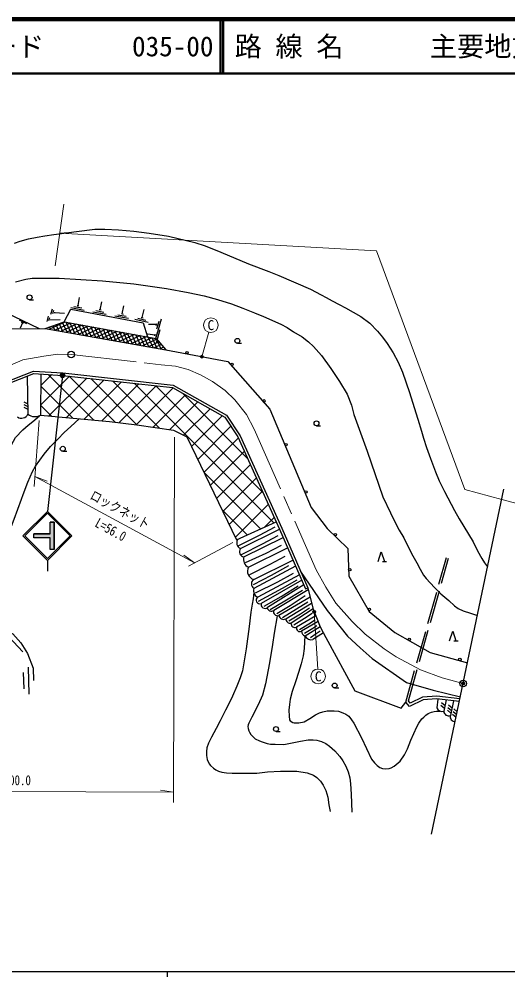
# Model space of a CAD drawing. Units: millimetres at full size, sheet at 1:1000; details may follow other scales. Extents: x 40000 to 680000, y 20000 to 380000.
# Drawn here: x 140782 to 230562, y 204000 to 380000 of the extents above; entities that cross this region are included whole.
import ezdxf
from ezdxf.enums import TextEntityAlignment as Align

# ---------------------------------------------------------------- set-up
doc = ezdxf.new("R2010")
doc.units = ezdxf.units.MM
doc.header["$LTSCALE"] = 1000
doc.header["$PDMODE"] = 32
doc.header["$PDSIZE"] = 500
doc.linetypes.add('CHAIN', pattern=[18.5, 12, -1.5, 3.5, -1.5])
doc.linetypes.add('DASHED', pattern=[7.5, 6, -1.5])
for name, color, linetype, lineweight in [('M-BGD', 7, 'Continuous', 25), ('M-BMK', 2, 'CHAIN', 13), ('M-BMK-OTRS', 5, 'Continuous', 25), ('M-BMK-SRVR', 3, 'Continuous', 25), ('M-STR-HTXT', 7, 'Continuous', 13), ('M-STR-STRC', 7, 'Continuous', 25), ('M-TTL', 2, 'Continuous', 140), ('M-TTL-BAND', 7, 'Continuous', 25), ('M-TTL-LINE', 7, 'Continuous', 50)]:
    doc.layers.add(name, color=color, linetype=linetype, lineweight=lineweight)
doc.layers.add('M-OTRS', color=6, linetype='Continuous')
doc.layers.add('M-TTL-TXT', color=7, linetype='Continuous')
doc.styles.add('ＭＳ ゴシック', font='')
doc.styles.get('ＭＳ ゴシック').set_extended_font_data('MS Gothic')

msp = doc.modelspace()

# ---------------------------------------------------------------- hatches: boundary and pattern name
at = {"layer": 'M-STR-STRC'}
for points in [[(174556, 318088, -1), (174117, 317850, -1)], [(148406, 314326, -1), (149081, 314756, -1)], [(146475, 284666), (146475, 282541), (147225, 282541), (147225, 287541), (146475, 287541), (146475, 285416), (143475, 285416), (143475, 284666)], [(194830, 270898, -1), (195165, 271269, -1)]]:
    msp.add_hatch(color=256, dxfattribs=at).paths.add_polyline_path(points)

# ---------------------------------------------------------------- linework, layer by layer
at = {"layer": 'M-BGD'}
for p, q in [((142692, 328416), (143442, 328416)), ((151425, 327394), (151769, 327330)), ((151597, 327362), (151872, 328837)), ((155678, 326601), (155953, 328076)), ((146835, 326712), (146554, 325753)), ((147067, 326436), (146898, 325860)), ((147290, 326131), (147250, 325997)), ((147270, 326064), (149088, 325973)), ((150258, 327002), (152715, 326543)), ((150804, 327205), (152279, 326930)), ((154339, 326241), (156797, 325782)), ((154886, 326444), (156360, 326169)), ((155506, 326633), (155850, 326569)), ((158937, 325689), (160411, 325414)), ((159557, 325878), (159901, 325814)), ((159729, 325846), (160004, 327321)), ((163388, 325163), (163723, 326625)), ((142166, 324030), (140815, 324682)), ((141399, 324167), (140943, 323221)), ((141557, 324091), (141241, 324243)), ((146128, 325409), (145849, 324449)), ((146360, 325133), (146193, 324557)), ((149152, 324330), (146349, 323023)), ((146584, 324829), (146545, 324694)), ((146565, 324761), (148290, 324785)), ((150220, 324138), (147419, 322833)), ((148826, 322582), (148147, 324039)), ((151287, 323946), (148489, 322642)), ((149578, 322448), (148742, 324241)), ((150330, 322314), (149412, 324284)), ((151083, 322180), (150165, 324148)), ((151835, 322046), (150917, 324013)), ((152587, 321912), (151670, 323878)), ((158390, 325485), (160848, 325027)), ((162035, 324858), (164472, 324299)), ((162589, 325038), (164052, 324703)), ((163217, 325202), (163558, 325124)), ((166019, 323886), (164575, 323907)), ((165969, 323718), (166068, 324053)), ((166094, 323081), (166519, 324520)), ((166240, 322517), (166948, 324914)), ((145818, 323118), (145766, 323229)), ((146570, 322984), (146361, 323431)), ((147322, 322850), (146956, 323634)), ((148074, 322716), (147552, 323836)), ((152354, 323754), (149559, 322451)), ((153421, 323563), (150629, 322261)), ((154488, 323371), (151699, 322070)), ((153339, 321777), (152423, 323742)), ((155555, 323179), (152769, 321879)), ((154091, 321643), (153176, 323607)), ((156622, 322987), (153839, 321688)), ((154843, 321509), (153928, 323471)), ((155595, 321375), (154681, 323336)), ((157690, 322795), (154908, 321498)), ((156348, 321241), (155434, 323200)), ((158757, 322603), (155978, 321307)), ((157100, 321107), (156187, 323065)), ((157852, 320973), (156939, 322930)), ((159824, 322411), (157048, 321116)), ((158604, 320839), (157692, 322794)), ((160891, 322219), (158118, 320926)), ((159356, 320705), (158445, 322659)), ((160108, 320571), (159198, 322523)), ((160860, 320437), (159950, 322388)), ((161612, 320303), (160703, 322252)), ((162365, 320169), (161456, 322117)), ((165769, 321943), (164357, 322089)), ((165720, 321775), (165818, 322111)), ((165849, 321139), (166266, 322580)), ((165998, 320575), (166693, 322977)), ((161958, 322027), (159188, 320735)), ((163025, 321835), (160258, 320544)), ((164093, 321643), (161328, 320353)), ((163117, 320034), (162209, 321982)), ((165160, 321451), (162398, 320163)), ((163869, 319900), (162961, 321846)), ((166055, 321178), (163468, 319972)), ((164621, 319766), (163714, 321711)), ((165373, 319632), (164467, 321575)), ((166475, 320685), (164537, 319781)), ((166125, 319498), (165220, 321440)), ((166877, 319364), (166003, 321238)), ((180874, 320426), (181624, 320426)), ((166896, 320191), (165607, 319591)), ((167316, 319698), (166677, 319400)), ((167629, 319230), (167526, 319452)), ((142266, 314387), (142402, 307395)), ((144777, 314791), (144693, 307211)), ((150023, 314399), (144714, 309090)), ((146755, 314667), (144754, 312665)), ((154515, 306318), (146127, 314706)), ((153204, 314045), (146231, 307071)), ((156386, 313691), (149472, 306777)), ((158433, 305936), (149964, 314405)), ((159568, 313337), (152712, 306482)), ((162431, 305473), (153941, 313963)), ((166580, 304860), (157919, 313521)), ((150626, 306672), (144752, 312545)), ((162749, 312983), (155953, 306187)), ((165931, 312630), (159154, 305852)), ((187568, 287408), (161897, 313078)), ((169066, 312229), (162323, 305486)), ((185646, 292865), (165875, 312636)), ((171328, 310956), (165406, 305034)), ((182757, 299289), (170785, 311261)), ((141615, 309699), (142364, 309320)), ((141624, 309199), (142374, 308820)), ((141634, 308699), (142384, 308320)), ((146737, 307025), (144714, 309049)), ((173591, 309683), (168487, 304578)), ((175854, 308410), (170980, 303536)), ((178117, 307137), (172434, 301455)), ((179698, 305184), (173585, 299070)), ((195410, 305266), (196160, 305266)), ((181077, 303027), (174736, 296685)), ((148794, 300600), (149544, 300600)), ((182174, 300588), (175887, 294301)), ((183270, 298149), (177037, 291916)), ((185129, 286311), (174718, 296722)), ((184367, 295710), (178188, 289531)), ((185464, 293271), (179339, 287147)), ((186560, 290832), (180490, 284762)), ((182690, 285214), (178016, 289889)), ((180703, 284320), (188011, 287607)), ((187657, 288393), (185938, 286675)), ((181170, 283256), (184966, 285188)), ((181426, 282689), (188624, 286244)), ((181656, 281625), (185475, 283580)), ((182070, 281210), (189268, 284765)), ((182373, 280122), (186192, 281857)), ((182907, 279290), (190104, 282844)), ((183160, 277971), (186898, 279867)), ((183885, 277042), (191083, 280597)), ((207522, 280318), (208274, 280318)), ((191573, 279474), (183921, 275394)), ((183809, 276077), (187154, 277835)), ((184215, 274562), (188300, 276574)), ((192277, 277856), (184626, 273776)), ((192691, 276908), (185236, 272619)), ((184758, 273070), (189168, 275429)), ((193072, 276033), (186433, 271890)), ((193899, 275105), (187542, 271318)), ((193395, 275292), (193807, 275471)), ((185788, 272133), (188925, 273891)), ((186911, 271508), (189584, 273105)), ((194229, 273790), (188497, 270418)), ((188138, 270768), (190556, 272249)), ((189136, 270042), (191705, 271603)), ((189751, 269808), (194513, 272659)), ((194777, 271650), (190725, 268988)), ((190328, 269440), (192446, 270724)), ((191231, 268665), (193186, 269937)), ((195280, 270359), (191763, 268262)), ((192295, 267832), (193985, 268862)), ((195700, 269277), (192664, 267556)), ((193198, 267138), (194714, 268052)), ((196064, 268342), (193317, 266635)), ((141440, 263727), (138027, 267381)), ((194297, 266387), (195374, 267092)), ((196672, 267221), (194747, 265993)), ((220660, 265773), (221413, 265773)), ((142604, 255925), (142477, 260923)), ((141679, 256902), (141603, 259901)), ((198744, 257096), (199494, 257096)), ((217730, 255054), (217500, 253463)), ((218279, 253909), (218916, 253362)), ((218389, 254397), (219026, 253849)), ((219259, 254878), (218793, 252821)), ((219558, 253486), (220206, 252952)), ((219658, 253976), (220306, 253442)), ((220568, 254727), (220015, 252012)), ((219458, 252996), (220107, 252462)), ((220413, 252270), (221058, 251733)), ((220516, 252760), (221161, 252222)), ((220619, 253249), (221264, 252711)), ((187970, 249089), (188720, 249089))]:
    msp.add_line(p, q, dxfattribs=at)
at = {"layer": 'M-BGD', "linetype": 'DASHED'}
for p, q in [((184966, 285188), (187827, 286696)), ((185475, 283580), (188344, 285100)), ((186192, 281857), (188999, 283331)), ((186898, 279867), (189677, 281298)), ((211805, 254494), (219292, 281065)), ((212284, 254711), (219679, 280956)), ((187154, 277835), (190298, 279608)), ((188300, 276574), (191197, 278192)), ((189168, 275429), (191827, 276978)), ((188925, 273891), (192052, 275831)), ((189584, 273105), (192862, 275067)), ((190556, 272249), (193312, 274055)), ((191705, 271603), (193807, 272931)), ((192446, 270724), (194144, 271807)), ((193186, 269937), (194603, 270814)), ((193985, 268862), (195035, 269563)), ((194714, 268052), (195465, 268572)), ((195374, 267092), (196099, 267571))]:
    msp.add_line(p, q, dxfattribs=at)
at = {"layer": 'M-BGD'}
for points in [[(139926, 338816), (140939, 339184), (142517, 339606), (144103, 339915), (145487, 340153), (147147, 340396), (151316, 340982), (154694, 341375), (156499, 341375), (159049, 341280), (161831, 341033), (164661, 340665), (168219, 340094), (173070, 338940), (174949, 338323), (177813, 337200), (182892, 335044), (186642, 333630), (188478, 332865), (194286, 330405), (196273, 329340), (197155, 328877), (198287, 328244), (199585, 327568), (200733, 326937), (203541, 325350), (205196, 324128), (206646, 322683), (207564, 321554), (208407, 320400), (209499, 318658), (210438, 316954), (211239, 315131), (212524, 311376), (213018, 309593), (214039, 306504), (214701, 304269), (215091, 303001), (215629, 301303), (216335, 299276), (217282, 296784), (217956, 295178), (218950, 293165), (220787, 289718), (221620, 288199), (224174, 283927), (224967, 282316), (225763, 280891), (226279, 280063), (226855, 279337)], [(140113, 331723), (142017, 332220), (143160, 332370), (148148, 332370), (156086, 331937), (161864, 331375), (167860, 330503), (171853, 329772), (174747, 329155), (177206, 328479), (179796, 327686), (181860, 326909), (184023, 325999), (185669, 325370), (188839, 323967), (190000, 323304), (191154, 322556), (192749, 321626), (193946, 320687), (194840, 319853), (196332, 318187), (198047, 315791), (199622, 313392), (201038, 311092), (201846, 309036), (202285, 307350), (204713, 300599), (207609, 292243), (208999, 289260), (210006, 287281), (210601, 286091), (211432, 284669), (212438, 282682), (213100, 281363), (213856, 280102), (214457, 278912), (215091, 277849), (215538, 277235), (217103, 275543), (218270, 274367), (219736, 273147), (220757, 272176), (221462, 271679), (222384, 271236), (223711, 270806), (224984, 270430)], [(135066, 321446), (138220, 326166), (144485, 323145)], [(149056, 324348), (150289, 326691), (163562, 324216), (164335, 321599)], [(145570, 323162), (149056, 324348), (165942, 321310), (167730, 319212)], [(84700, 263401), (87389, 261896), (92516, 261615), (96784, 262222), (99542, 263454), (102485, 265454), (104815, 267552), (108609, 272530), (110897, 276600), (114673, 284809), (118499, 293041), (122626, 303773), (125294, 310880), (127494, 316726), (133615, 320852), (139005, 323059), (145570, 323162)], [(145570, 323162), (167730, 319212), (179143, 317065), (186846, 308296), (194438, 290271), (197380, 286396), (201157, 282691), (201342, 277642), (205096, 271134), (209831, 267257), (216286, 263631), (223149, 261689)], [(120715, 283485), (122412, 287553), (130913, 303041), (135096, 310820), (137975, 313160), (143411, 315329), (148782, 314989), (169090, 312731), (178901, 307212), (181382, 303444), (189035, 286426), (193807, 275471)], [(121130, 283312), (122818, 287358), (131309, 302826), (135449, 310528), (138206, 312767), (143483, 314873), (148743, 314541), (168950, 312294), (178586, 306873), (180987, 303227), (188624, 286244), (193395, 275292)], [(127658, 271484), (127973, 273266), (128359, 275086), (128887, 276924), (130089, 280111), (130798, 281409), (132185, 284217), (133103, 285782), (133571, 286912), (134944, 290073), (135587, 291796), (137780, 297443), (138510, 299369), (138944, 300986), (140098, 303118), (141437, 304547), (142448, 305407), (143292, 306085), (144099, 306719), (144532, 307130)], [(134183, 269164), (134695, 271407), (135747, 274951), (136057, 276300), (136298, 277055), (136937, 279457), (137326, 280719), (137662, 281757), (139356, 286813), (139856, 288130), (141234, 291768), (141492, 292651), (142371, 294901), (143217, 296860), (143802, 297851), (145359, 300029), (146557, 301470), (147869, 302814), (149043, 304049), (150296, 305149), (151827, 306562)], [(144693, 307211), (157372, 306058), (162411, 305476), (169149, 304481), (171579, 303227), (180703, 284320)], [(121130, 283312), (122381, 281119), (122226, 275189), (122661, 274217), (123925, 273150), (125800, 272144), (135877, 268561), (139605, 267010), (141097, 265413), (142319, 263432), (143382, 260746), (143440, 258447)], [(206735, 280318), (207317, 282100), (207899, 280318)], [(192488, 278500), (197365, 271333), (201129, 266587), (203405, 264482), (205666, 262520), (211938, 258083), (216826, 256694), (221846, 255482)], [(183890, 274603), (183745, 273450), (183614, 272483), (183362, 271017), (183026, 268388), (182471, 264281), (181831, 260268), (181410, 258959), (180800, 257417), (179958, 255609), (179251, 254068), (178714, 253038), (177695, 251069), (176957, 249643), (176091, 248047), (175548, 246940), (175255, 246080), (175207, 245392), (175207, 244655), (175316, 243957), (175682, 243152), (175926, 242811), (176457, 242342), (176926, 242019), (177378, 241797), (178043, 241608), (178854, 241486), (179896, 241419), (183436, 241406), (184436, 241455), (186406, 241668), (188774, 241797), (191774, 241785), (193667, 241504), (194832, 241065), (195472, 240632), (196161, 239987), (196663, 239228), (197108, 238216), (197468, 237003), (197694, 235623), (197920, 234386)], [(193807, 275471), (194747, 271727), (196064, 268342), (197130, 266377), (202465, 256539), (210939, 253407), (211805, 254494)], [(188180, 270372), (187661, 267155), (187331, 265054), (186766, 261695), (186011, 257824), (185467, 255792), (184665, 253960), (183505, 251727), (183146, 250990), (182988, 250603), (182859, 250288), (182817, 249988), (182845, 249630), (182960, 249215), (183117, 248943), (183346, 248542), (183733, 248141), (184163, 247769), (184922, 247354), (185438, 247168), (186326, 246853), (186942, 246753), (187844, 246753), (189405, 246724), (190966, 246996), (192485, 247311), (193874, 247583), (194776, 247569), (195464, 247497), (196323, 247254), (197140, 246853), (197813, 246381), (198766, 245545), (199697, 244500), (200227, 243684), (200771, 242739), (201243, 241652), (201546, 240558), (201632, 239499), (201761, 237566), (201903, 234293)], [(219873, 265773), (220456, 267555), (221038, 265773)], [(193249, 266658), (193170, 264335), (192983, 262989), (192577, 261543), (192079, 259951), (191586, 258390), (190929, 256455), (190580, 255012), (190426, 254033), (190334, 252992), (190369, 251897), (190451, 251261), (190569, 251035), (191041, 250712), (191308, 250682), (192149, 250651), (193134, 250856), (194166, 251456), (195245, 252132), (195943, 252507), (196579, 252722), (197343, 252876), (198092, 252896), (198651, 252912), (199441, 252845), (200251, 252521), (200805, 252249), (201328, 251905), (201862, 251259), (202251, 250624), (203653, 247925), (205531, 244022), (206083, 243330), (206555, 242828), (207037, 242497), (207549, 242266), (208142, 242256), (208744, 242276), (209146, 242416), (209688, 242748), (210753, 243611), (211607, 244825), (212109, 245909), (212711, 247495), (213823, 249921), (214229, 250617), (214750, 251392), (215107, 251748), (215520, 252103), (215948, 252378), (216513, 252653), (217042, 252791), (217470, 252820), (217854, 252842), (218096, 252841)], [(221764, 255093), (217495, 255584), (214896, 255397), (212642, 254321), (212284, 254711)], [(221661, 254602), (217485, 255082), (215026, 254905), (212523, 253711), (211805, 254494)]]:
    msp.add_lwpolyline(points, dxfattribs=at)
for centre, radius in [((142692, 328866), 450), ((180874, 320876), 450), ((171622, 318709), 225), ((179887, 316558), 225), ((185783, 309848), 225), ((195410, 305716), 450), ((148794, 301050), 450), ((189820, 301817), 225), ((193490, 293104), 225), ((198878, 285242), 225), ((201523, 278844), 225), ((205134, 271518), 225), ((212461, 266038), 225), ((221746, 262320), 225), ((198744, 257546), 450), ((187970, 249539), 450)]:
    msp.add_circle(centre, radius, dxfattribs=at)
for centre, radius, start, end in [((141200, 308023), 1356, 236.94852, 332.41743), ((143685, 309021), 2072, 231.71668, 299.10368), ((181881, 283730), 1136, 140.09027, 246.37256), ((182194, 282144), 942, 144.62965, 262.44786), ((183563, 280718), 1572, 161.75025, 245.32726), ((184286, 278554), 1563, 151.90758, 255.16992), ((184409, 276229), 967, 122.77775, 239.6731), ((185115, 274952), 1273, 159.66981, 247.40769), ((184978, 273222), 656, 122.47054, 293.1587), ((185951, 272447), 736, 166.43435, 310.89874), ((187126, 271955), 761, 188.40597, 303.13778), ((188236, 271098), 728, 162.42987, 291.04816), ((189335, 270546), 847, 188.63988, 299.4157), ((190617, 269849), 867, 182.70612, 277.11929), ((191479, 268961), 755, 177.97052, 292.05756), ((192337, 268066), 607, 161.20149, 302.66659), ((193574, 267508), 911, 177.01116, 253.62778), ((194442, 267227), 1271, 207.77236, 283.88264), ((218472, 253797), 1028, 198.97941, 288.19882), ((219699, 252863), 907, 182.64277, 290.35215), ((220821, 251771), 841, 163.37408, 274.74121)]:
    msp.add_arc(centre, radius, start, end, dxfattribs=at)
at = {"layer": 'M-BMK'}
msp.add_lwpolyline([(137642, 315766), (141464, 317383), (145343, 318083), (147871, 318412), (150341, 318389), (166847, 316483), (169477, 316257), (171848, 315636), (174125, 314639), (176319, 313405), (178615, 311730), (180384, 310055), (182529, 307326), (183978, 304654), (195354, 278805), (197119, 275621), (198988, 272693), (201939, 269275), (204359, 266990), (207867, 264310), (210050, 262805), (214513, 260397), (218503, 258967), (222356, 257911)], dxfattribs=at)
at = {"layer": 'M-BMK-OTRS'}
msp.add_line((216540, 230211), (229853, 293620), dxfattribs=at)
at = {"layer": 'M-BMK-SRVR'}
for centre in [(150341, 318389), (222356, 257911)]:
    msp.add_circle(centre, 600, dxfattribs=at)
at = {"layer": 'M-OTRS'}
msp.add_point((222356, 257911), dxfattribs=at)
at = {"layer": 'M-STR-HTXT'}
for p, q in [((149007, 346026), (147377, 334660)), ((148235, 340643), (150681, 340850)), ((174337, 317969), (175627, 322470)), ((144446, 306256), (143516, 294121)), ((169316, 303162), (169163, 236050)), ((143656, 295947), (172996, 280063)), ((143656, 295947), (145956, 295090)), ((180050, 283850), (171886, 279467)), ((172996, 280063), (171020, 281520)), ((194998, 271084), (195637, 260570)), ((101711, 238114), (169168, 237960)), ((169168, 237960), (166737, 238307))]:
    msp.add_line(p, q, dxfattribs=at)
for points in [[(148235, 340643), (206442, 337440), (222687, 293578), (229455, 291722)], [(229455, 291722), (233355, 290653), (255512, 317019), (283112, 334661), (386681, 334661)]]:
    msp.add_lwpolyline(points, dxfattribs=at)
for centre in [(175999, 323767), (195719, 259223)]:
    msp.add_circle(centre, 1350, dxfattribs=at)
at = {"layer": 'M-STR-STRC'}
for p, q in [((148743, 314541), (145976, 289542)), ((141476, 285042), (145976, 289542)), ((141829, 285042), (145976, 289188)), ((150476, 285041), (145976, 289542)), ((150123, 285041), (145976, 289188)), ((147225, 287541), (146475, 287541)), ((146475, 285416), (146475, 287541)), ((147225, 282541), (147225, 287541)), ((143475, 284666), (143475, 285416)), ((146475, 285416), (143475, 285416)), ((141476, 285042), (145976, 280541)), ((141829, 285042), (145976, 280895)), ((146475, 284666), (143475, 284666)), ((145976, 280895), (150123, 285041)), ((145976, 280541), (150476, 285041)), ((146475, 282541), (146475, 284666)), ((147225, 282541), (146475, 282541)), ((145976, 280541), (145976, 278541))]:
    msp.add_line(p, q, dxfattribs=at)
msp.add_lwpolyline([(143475, 285416), (146475, 285416), (146475, 287541), (147225, 287541), (147225, 282541), (146475, 282541), (146475, 284666), (143475, 284666)], close=True, dxfattribs=at)
for centre, radius in [((174337, 317969), 250), ((148743, 314541), 400), ((194998, 271084), 250)]:
    msp.add_circle(centre, radius, dxfattribs=at)
at = {"layer": 'M-TTL'}
msp.add_line((680000, 380000), (40000, 380000), dxfattribs=at)
at = {"layer": 'M-TTL-BAND'}
for p, q in [((40000, 205000), (579000, 205000)), ((168000, 205000), (168000, 204000))]:
    msp.add_line(p, q, dxfattribs=at)
at = {"layer": 'M-TTL-LINE'}
for p, q in [((177750, 380000), (177750, 370000)), ((178250, 380000), (178250, 370000)), ((40000, 370000), (680000, 370000))]:
    msp.add_line(p, q, dxfattribs=at)

# ---------------------------------------------------------------- texts
at = {"layer": 'M-STR-HTXT', "style": 'ＭＳ ゴシック'}
for p in [(175999, 323767), (195719, 259223)]:
    msp.add_text('C', height=1833, dxfattribs=at).set_placement(p, align=Align.MIDDLE_CENTER)
at = {"layer": 'M-STR-HTXT', "style": 'ＭＳ ゴシック', "width": 0.8}
for s, rotation, p in [('ロックネット', 331.569, (158634, 288575)), ('L=56.0', 331.569, (156913, 284914)), ('側\u3000溝\u3000L=100.0', 359.87, (135441, 238686))]:
    msp.add_text(s, height=1833, rotation=rotation, dxfattribs=at).set_placement(p, align=Align.BOTTOM_CENTER)
at = {"layer": 'M-TTL-TXT', "style": 'ＭＳ ゴシック'}
for s, p in [('図面コード', (120380, 375000)), ('035-00', (161521, 375000)), ('路 線 名', (180380, 375000)), ('主要地方道\u3000新南陽津和野線', (216234, 375000))]:
    msp.add_text(s, height=3666, dxfattribs=at).set_placement(p, align=Align.MIDDLE_LEFT)

doc.saveas('drawing.dxf')
